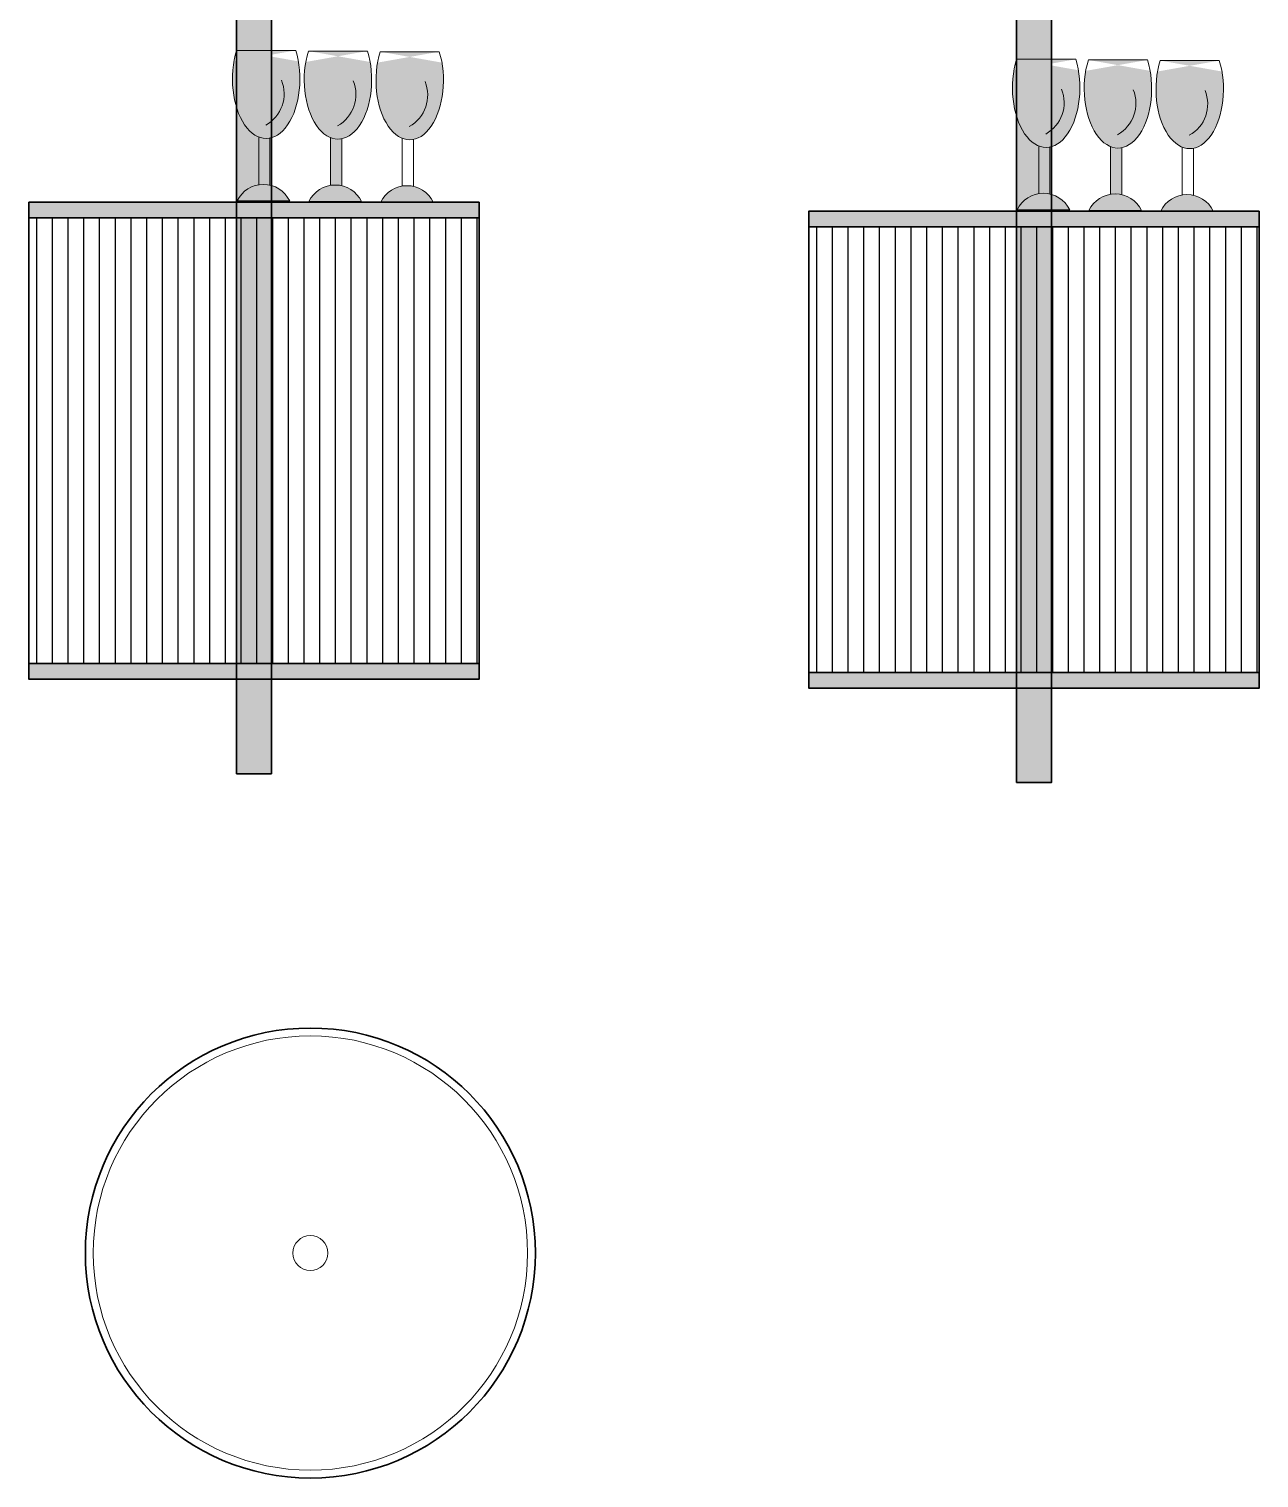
# Model space of a CAD drawing. Header units: millimetres. Extents: x 143362 to 145167, y -178521 to -176194.
# Drawn here: x 144211.2 to 144289.4, y -178521.1 to -178428.9 of the extents above; entities that cross this region are included whole.
import ezdxf

# ---------------------------------------------------------------- set-up
doc = ezdxf.new("R2010")
doc.units = ezdxf.units.MM
doc.header["$MEASUREMENT"] = 0
doc.layers.add('AR HATCH-7', color=7, linetype='Continuous')
doc.layers.add('FURNITURE', color=32, linetype='Continuous', lineweight=9)

# ---------------------------------------------------------------- blocks, each defined once
blk = doc.blocks.new('fef')
at = {"layer": 'AR HATCH-7', "lineweight": 30, "ltscale": 10, "true_color": 0xd1ecfa}
h = blk.add_hatch(color=254, dxfattribs=at)
h.dxf.hatch_style = 1
edge = h.paths.add_edge_path()
edge.add_ellipse((144636.452, -176153.87), major_axis=(0, -3.779), ratio=0.567292, start_angle=-118.8326, end_angle=118.8326, ccw=False)
edge.add_line((144634.574, -176152.047), (144638.33, -176152.047))
edge = h.paths.add_edge_path()
edge.add_ellipse((144641.016, -176153.91), major_axis=(0, -3.779), ratio=0.567292, start_angle=-118.8326, end_angle=118.8326, ccw=False)
edge.add_line((144639.138, -176152.088), (144642.894, -176152.088))
edge = h.paths.add_edge_path()
edge.add_line((144643.702, -176152.129), (144647.458, -176152.129))
edge.add_ellipse((144645.58, -176153.951), major_axis=(0, -3.779), ratio=0.567292, start_angle=-118.8326, end_angle=118.8326, ccw=False)
edge = h.paths.add_edge_path()
edge.add_arc((144640.841, -176162.46), 1.852, 25.51255, 154.48745)
edge.add_line((144639.169, -176161.662), (144642.513, -176161.662))
edge = h.paths.add_edge_path()
edge.add_arc((144636.277, -176162.419), 1.852, 25.51255, 154.48745)
edge.add_line((144634.605, -176161.621), (144637.949, -176161.621))
edge = h.paths.add_edge_path()
edge.add_line((144643.733, -176161.703), (144647.076, -176161.703))
edge.add_arc((144645.405, -176162.501), 1.852, 25.51255, 154.48745)
edge = h.paths.add_edge_path()
edge.add_line((144641.254, -176160.654), (144641.254, -176157.666))
edge.add_line((144640.54, -176157.595), (144640.54, -176160.632))
at = {"layer": 'FURNITURE'}
for p, q in [((144634.574, -176152.047, -0.126), (144638.33, -176152.047, -0.126)), ((144639.138, -176152.088, -0.126), (144642.894, -176152.088, -0.126)), ((144643.702, -176152.129, -0.126), (144647.458, -176152.129, -0.126)), ((144635.976, -176157.554, -0.126), (144635.976, -176160.591, -0.126)), ((144636.691, -176160.614, -0.126), (144636.691, -176157.625, -0.126)), ((144640.54, -176157.595, -0.126), (144640.54, -176160.632, -0.126)), ((144641.254, -176160.654, -0.126), (144641.254, -176157.666, -0.126)), ((144645.104, -176157.636, -0.126), (144645.104, -176160.673, -0.126)), ((144645.818, -176160.695, -0.126), (144645.818, -176157.707, -0.126)), ((144634.605, -176161.621, -0.126), (144637.949, -176161.621, -0.126)), ((144639.169, -176161.662, -0.126), (144642.513, -176161.662, -0.126)), ((144643.733, -176161.703, -0.126), (144647.076, -176161.703, -0.126))]:
    blk.add_line(p, q, dxfattribs=at)
for centre, radius, start, end in [((144635.316, -176154.809, -0.126), 2.279, 299.07994, 22.27335), ((144639.88, -176154.85, -0.126), 2.279, 299.07994, 22.27335), ((144644.444, -176154.891, -0.126), 2.279, 299.07994, 22.27335), ((144636.277, -176162.419, -0.126), 1.852, 25.51255, 154.48745), ((144640.841, -176162.46, -0.126), 1.852, 25.51255, 154.48745), ((144645.405, -176162.501, -0.126), 1.852, 25.51255, 154.48745)]:
    blk.add_arc(centre, radius, start, end, dxfattribs=at)
at = {"layer": 'FURNITURE', "extrusion": (0, 0, -1)}
for centre in [(144636.452, -176153.87, -0.126), (144641.016, -176153.91, -0.126), (144645.58, -176153.951, -0.126)]:
    blk.add_ellipse(centre, major_axis=(0, -3.779), ratio=0.567292, start_param=4.209165, end_param=8.357205, dxfattribs=at)

msp = doc.modelspace()

# ---------------------------------------------------------------- hatches: boundary and pattern name
at = {"layer": 'AR HATCH-7', "lineweight": 30, "ltscale": 10, "true_color": 0xf4ee51}
h = msp.add_hatch(color=41, dxfattribs=at)
h.dxf.hatch_style = 1
h.paths.add_polyline_path([(144224.365, -178476.27), (144226.584, -178476.27), (144226.584, -178358.27), (144224.365, -178358.27)])
h = msp.add_hatch(color=41, dxfattribs=at)
h.dxf.hatch_style = 1
h.paths.add_polyline_path([(144273.956, -178476.834), (144276.175, -178476.834), (144276.175, -178358.834), (144273.956, -178358.834)])
h = msp.add_hatch(color=41, dxfattribs=at)
h.dxf.hatch_style = 1
h.paths.add_polyline_path([(144239.78, -178439.936), (144211.169, -178439.936), (144211.169, -178470.27), (144239.78, -178470.27)])
h.paths.add_polyline_path([(144211.169, -178440.936), (144211.169, -178469.27), (144239.78, -178469.27), (144239.78, -178440.936)], flags=17)
at = {"layer": 'AR HATCH-7', "lineweight": 25, "ltscale": 10, "true_color": 0x939598}
h = msp.add_hatch(dxfattribs=at)
h.set_pattern_fill('_USER', color=252, angle=90, pattern_type=0)
h.set_pattern_definition([(90, (230.6612, -2264.7799), (-1, 6e-17), [])])
h.paths.add_polyline_path([(144239.78, -178440.936), (144211.169, -178440.936), (144211.169, -178469.27), (144239.78, -178469.27)])
at = {"layer": 'AR HATCH-7', "lineweight": 30, "ltscale": 10, "true_color": 0xf4ee51}
h = msp.add_hatch(color=41, dxfattribs=at)
h.dxf.hatch_style = 1
h.paths.add_polyline_path([(144289.371, -178440.5), (144260.759, -178440.5), (144260.759, -178470.834), (144289.371, -178470.834)])
h.paths.add_polyline_path([(144260.759, -178441.5), (144260.759, -178469.834), (144289.371, -178469.834), (144289.371, -178441.5)], flags=17)
at = {"layer": 'AR HATCH-7', "lineweight": 25, "ltscale": 10, "true_color": 0x939598}
h = msp.add_hatch(dxfattribs=at)
h.set_pattern_fill('_USER', color=252, angle=90, pattern_type=0)
h.set_pattern_definition([(90, (280.2516, -2265.344), (-1, 6e-17), [])])
h.paths.add_polyline_path([(144289.371, -178441.5), (144260.759, -178441.5), (144260.759, -178469.834), (144289.371, -178469.834)])

# ---------------------------------------------------------------- linework, layer by layer
at = {"layer": 'FURNITURE', "lineweight": 30, "ltscale": 10}
for points in [[(144224.365, -178476.27), (144226.584, -178476.27), (144226.584, -178358.27), (144224.365, -178358.27)], [(144273.956, -178476.834), (144276.175, -178476.834), (144276.175, -178358.834), (144273.956, -178358.834)], [(144239.78, -178439.936), (144211.169, -178439.936), (144211.169, -178470.27), (144239.78, -178470.27)], [(144239.78, -178440.936), (144211.169, -178440.936), (144211.169, -178469.27), (144239.78, -178469.27)], [(144289.371, -178440.5), (144260.759, -178440.5), (144260.759, -178470.834), (144289.371, -178470.834)], [(144289.371, -178441.5), (144260.759, -178441.5), (144260.759, -178469.834), (144289.371, -178469.834)]]:
    msp.add_lwpolyline(points, close=True, dxfattribs=at)
at = {"layer": 'FURNITURE', "color": 9, "lineweight": 30, "true_color": 0xc7c8ca}
msp.add_circle((144229.059, -178506.75, -0.126), 14.306, dxfattribs=at)
at = {"layer": 'FURNITURE', "color": 9, "lineweight": 5, "true_color": 0xc7c8ca}
for radius in [13.806, 1.11]:
    msp.add_circle((144229.059, -178506.75, -0.126), radius, dxfattribs=at)

# ---------------------------------------------------------------- block references
at = {"layer": 'FURNITURE', "lineweight": 30}
for p in [(-410.204, -2278.233, 0.126), (-360.614, -2278.798, 0.126)]:
    msp.add_blockref('fef', p, dxfattribs=at)

doc.saveas('drawing.dxf')
